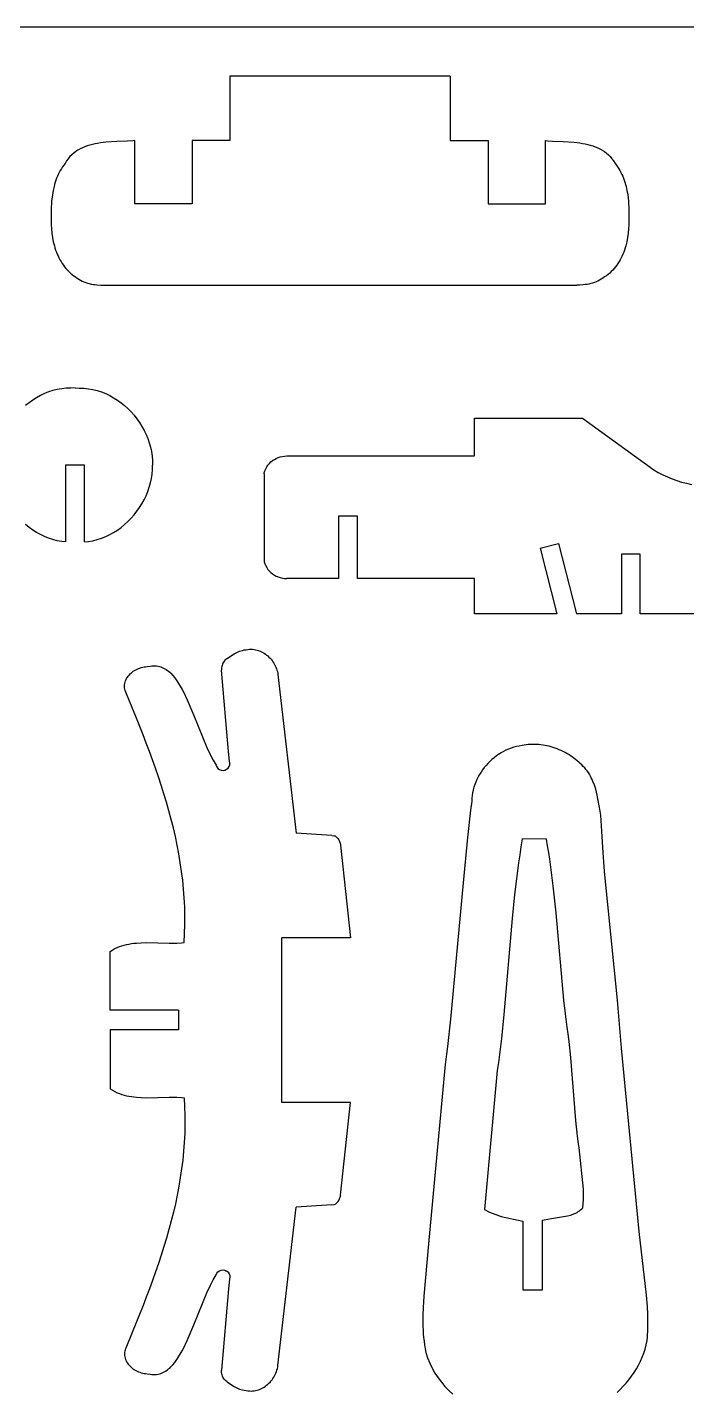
# Model space of a CAD drawing. Extents: x -103 to 103, y -133 to 133.
# Drawn here: x -0.1 to 40.3, y -90.6 to -6.8 of the extents above; entities that cross this region are included whole.
import ezdxf

# ---------------------------------------------------------------- set-up
doc = ezdxf.new("R2010")
doc.units = 0
doc.header["$MEASUREMENT"] = 0
doc.layers.get('0').update_dxf_attribs({"linetype": 'CONTINUOUS'})

msp = doc.modelspace()

# ---------------------------------------------------------------- linework, layer by layer
for p, q in [((103.499, -6.834), (-103.499, -6.834)), ((12.329, -9.834), (12.329, -13.781)), ((25.834, -9.834), (12.329, -9.834)), ((25.834, -9.834), (25.834, -13.781)), ((3.282, -14.225), (3.139, -14.294)), ((3.428, -14.165), (3.282, -14.225)), ((3.579, -14.111), (3.428, -14.165)), ((3.734, -14.064), (3.579, -14.111)), ((3.892, -14.023), (3.734, -14.064)), ((4.052, -13.988), (3.892, -14.023)), ((4.215, -13.958), (4.052, -13.988)), ((4.38, -13.933), (4.215, -13.958)), ((4.715, -13.894), (4.38, -13.933)), ((5.389, -13.847), (4.715, -13.894)), ((6.048, -13.816), (5.389, -13.847)), ((6.363, -13.795), (6.048, -13.816)), ((6.502, -13.782), (6.363, -13.795)), ((6.502, -17.666), (6.502, -13.782)), ((12.329, -13.781), (10.007, -13.782)), ((10.007, -13.782), (10.007, -17.665)), ((25.834, -13.781), (28.156, -13.782)), ((28.156, -13.782), (28.156, -17.665)), ((31.68, -13.782), (31.8, -13.795)), ((31.68, -17.666), (31.68, -13.782)), ((31.8, -13.795), (32.115, -13.816)), ((32.115, -13.816), (32.774, -13.847)), ((32.774, -13.847), (33.448, -13.894)), ((33.448, -13.894), (33.782, -13.933)), ((33.782, -13.933), (33.947, -13.958)), ((33.947, -13.958), (34.11, -13.988)), ((34.11, -13.988), (34.271, -14.023)), ((34.271, -14.023), (34.429, -14.064)), ((34.429, -14.064), (34.583, -14.111)), ((34.583, -14.111), (34.734, -14.165)), ((34.734, -14.165), (34.881, -14.225)), ((34.881, -14.225), (35.023, -14.294)), ((2.305, -15.035), (2.214, -15.184)), ((2.404, -14.898), (2.305, -15.035)), ((2.51, -14.772), (2.404, -14.898)), ((2.624, -14.656), (2.51, -14.772)), ((2.744, -14.552), (2.624, -14.656)), ((2.87, -14.457), (2.744, -14.552)), ((3.002, -14.371), (2.87, -14.457)), ((3.139, -14.294), (3.002, -14.371)), ((35.023, -14.294), (35.16, -14.371)), ((35.16, -14.371), (35.292, -14.457)), ((35.292, -14.457), (35.419, -14.552)), ((35.419, -14.552), (35.539, -14.656)), ((35.539, -14.656), (35.652, -14.772)), ((35.652, -14.772), (35.759, -14.898)), ((35.759, -14.898), (35.858, -15.035)), ((35.858, -15.035), (35.949, -15.184)), ((1.802, -15.86), (1.749, -15.979)), ((1.859, -15.742), (1.802, -15.86)), ((1.92, -15.626), (1.859, -15.742)), ((1.987, -15.512), (1.92, -15.626)), ((2.057, -15.401), (1.987, -15.512)), ((2.133, -15.291), (2.057, -15.401)), ((2.214, -15.184), (2.133, -15.291)), ((35.949, -15.184), (36.029, -15.291)), ((36.029, -15.291), (36.105, -15.401)), ((36.105, -15.401), (36.176, -15.512)), ((36.176, -15.512), (36.242, -15.626)), ((36.242, -15.626), (36.304, -15.742)), ((36.304, -15.742), (36.361, -15.86)), ((36.361, -15.86), (36.414, -15.979)), ((1.543, -16.6), (1.485, -16.856)), ((1.577, -16.473), (1.543, -16.6)), ((1.614, -16.347), (1.577, -16.473)), ((1.655, -16.223), (1.614, -16.347)), ((1.7, -16.1), (1.655, -16.223)), ((1.749, -15.979), (1.7, -16.1)), ((36.414, -15.979), (36.463, -16.1)), ((36.463, -16.1), (36.508, -16.223)), ((36.508, -16.223), (36.549, -16.347)), ((36.549, -16.347), (36.586, -16.473)), ((36.586, -16.473), (36.62, -16.6)), ((36.62, -16.6), (36.677, -16.856)), ((1.393, -17.511), (1.363, -18.041)), ((1.44, -17.116), (1.393, -17.511)), ((1.485, -16.856), (1.44, -17.116)), ((36.677, -16.856), (36.723, -17.116)), ((36.723, -17.116), (36.77, -17.511)), ((36.77, -17.511), (36.8, -18.041)), ((1.363, -18.041), (1.368, -18.828)), ((10.007, -17.665), (6.502, -17.666)), ((28.156, -17.665), (31.68, -17.666)), ((36.8, -18.041), (36.794, -18.828)), ((1.368, -18.828), (1.37, -18.956)), ((1.37, -18.956), (1.382, -19.214)), ((1.382, -19.214), (1.406, -19.475)), ((36.781, -19.214), (36.757, -19.475)), ((36.793, -18.956), (36.781, -19.214)), ((36.794, -18.828), (36.793, -18.956)), ((1.406, -19.475), (1.443, -19.736)), ((1.443, -19.736), (1.494, -19.996)), ((1.494, -19.996), (1.559, -20.253)), ((36.668, -19.996), (36.603, -20.253)), ((36.719, -19.736), (36.668, -19.996)), ((36.757, -19.475), (36.719, -19.736)), ((1.559, -20.253), (1.597, -20.379)), ((1.597, -20.379), (1.638, -20.505)), ((1.638, -20.505), (1.684, -20.629)), ((1.684, -20.629), (1.733, -20.751)), ((1.733, -20.751), (1.786, -20.871)), ((1.786, -20.871), (1.843, -20.989)), ((36.377, -20.871), (36.32, -20.989)), ((36.43, -20.751), (36.377, -20.871)), ((36.479, -20.629), (36.43, -20.751)), ((36.524, -20.505), (36.479, -20.629)), ((36.566, -20.379), (36.524, -20.505)), ((36.603, -20.253), (36.566, -20.379)), ((1.843, -20.989), (1.904, -21.104)), ((1.904, -21.104), (1.969, -21.217)), ((1.969, -21.217), (2.038, -21.327)), ((2.038, -21.327), (2.112, -21.434)), ((2.112, -21.434), (2.19, -21.538)), ((2.19, -21.538), (2.272, -21.639)), ((2.272, -21.639), (2.358, -21.736)), ((2.358, -21.736), (2.449, -21.829)), ((35.804, -21.736), (35.713, -21.829)), ((35.891, -21.639), (35.804, -21.736)), ((35.973, -21.538), (35.891, -21.639)), ((36.051, -21.434), (35.973, -21.538)), ((36.124, -21.327), (36.051, -21.434)), ((36.194, -21.217), (36.124, -21.327)), ((36.259, -21.104), (36.194, -21.217)), ((36.32, -20.989), (36.259, -21.104)), ((2.449, -21.829), (2.545, -21.918)), ((2.545, -21.918), (2.645, -22.003)), ((2.645, -22.003), (2.75, -22.083)), ((2.75, -22.083), (2.86, -22.159)), ((2.86, -22.159), (2.957, -22.234)), ((2.957, -22.234), (3.058, -22.301)), ((3.058, -22.301), (3.16, -22.362)), ((3.16, -22.362), (3.265, -22.415)), ((3.265, -22.415), (3.372, -22.462)), ((3.372, -22.462), (3.48, -22.503)), ((3.48, -22.503), (3.591, -22.538)), ((3.591, -22.538), (3.703, -22.567)), ((3.703, -22.567), (3.816, -22.592)), ((3.816, -22.592), (3.931, -22.613)), ((34.346, -22.592), (34.232, -22.613)), ((34.46, -22.567), (34.346, -22.592)), ((34.572, -22.538), (34.46, -22.567)), ((34.682, -22.503), (34.572, -22.538)), ((34.791, -22.462), (34.682, -22.503)), ((34.898, -22.415), (34.791, -22.462)), ((35.002, -22.362), (34.898, -22.415)), ((35.105, -22.301), (35.002, -22.362)), ((35.205, -22.234), (35.105, -22.301)), ((35.303, -22.159), (35.205, -22.234)), ((35.413, -22.083), (35.303, -22.159)), ((35.518, -22.003), (35.413, -22.083)), ((35.618, -21.918), (35.518, -22.003)), ((35.713, -21.829), (35.618, -21.918)), ((3.931, -22.613), (4.047, -22.629)), ((4.047, -22.629), (4.164, -22.642)), ((4.164, -22.642), (4.4, -22.658)), ((4.4, -22.658), (4.562, -22.664)), ((4.562, -22.664), (33.6, -22.664)), ((33.762, -22.658), (33.6, -22.664)), ((33.999, -22.642), (33.762, -22.658)), ((34.116, -22.629), (33.999, -22.642)), ((34.232, -22.613), (34.116, -22.629)), ((1.208, -29.215), (0.953, -29.317)), ((1.47, -29.13), (1.208, -29.215)), ((1.738, -29.063), (1.47, -29.13)), ((2.012, -29.015), (1.738, -29.063)), ((2.29, -28.986), (2.012, -29.015)), ((2.572, -28.978), (2.29, -28.986)), ((2.83, -28.965), (2.572, -28.978)), ((2.83, -28.965), (3.088, -28.978)), ((3.088, -28.978), (3.37, -28.986)), ((3.37, -28.986), (3.648, -29.015)), ((3.648, -29.015), (3.922, -29.063)), ((3.922, -29.063), (4.189, -29.13)), ((4.189, -29.13), (4.451, -29.215)), ((4.451, -29.215), (4.707, -29.317)), ((0.007, -29.877), (-0.207, -30.052)), ((0.231, -29.716), (0.007, -29.877)), ((0.464, -29.568), (0.231, -29.716)), ((0.705, -29.434), (0.464, -29.568)), ((0.953, -29.317), (0.705, -29.434)), ((4.707, -29.317), (4.955, -29.434)), ((4.955, -29.434), (5.196, -29.568)), ((5.196, -29.568), (5.429, -29.716)), ((5.429, -29.716), (5.652, -29.877)), ((5.652, -29.877), (5.867, -30.052)), ((5.867, -30.052), (6.072, -30.239)), ((6.072, -30.239), (6.266, -30.438)), ((6.266, -30.438), (6.449, -30.647)), ((6.449, -30.647), (6.621, -30.866)), ((6.621, -30.866), (6.781, -31.095)), ((27.336, -33.14), (27.336, -30.835)), ((27.336, -30.835), (33.954, -30.835)), ((33.954, -30.835), (38.331, -33.996)), ((6.781, -31.095), (6.928, -31.331)), ((6.928, -31.331), (7.061, -31.575)), ((7.061, -31.575), (7.181, -31.826)), ((7.181, -31.826), (7.287, -32.083)), ((7.287, -32.083), (7.378, -32.345)), ((7.378, -32.345), (7.453, -32.611)), ((7.453, -32.611), (7.512, -32.881)), ((7.512, -32.881), (7.554, -33.154)), ((7.554, -33.154), (7.58, -33.429)), ((7.58, -33.429), (7.588, -33.705)), ((14.839, -33.514), (14.942, -33.432)), ((14.942, -33.432), (15.052, -33.359)), ((15.052, -33.359), (15.169, -33.296)), ((15.169, -33.296), (15.29, -33.243)), ((15.29, -33.243), (15.416, -33.201)), ((15.416, -33.201), (15.545, -33.17)), ((15.545, -33.17), (15.676, -33.151)), ((15.676, -33.151), (15.808, -33.144)), ((15.808, -33.144), (27.336, -33.14)), ((2.252, -33.705), (2.252, -38.419)), ((3.408, -33.705), (2.252, -33.705)), ((3.408, -38.419), (3.408, -33.705)), ((7.512, -34.528), (7.554, -34.256)), ((7.554, -34.256), (7.58, -33.981)), ((7.58, -33.981), (7.588, -33.705)), ((14.424, -34.245), (14.436, -34.178)), ((14.424, -34.245), (14.424, -39.567)), ((14.436, -34.178), (14.453, -34.113)), ((14.453, -34.113), (14.472, -34.05)), ((14.472, -34.05), (14.523, -33.928)), ((14.523, -33.928), (14.585, -33.813)), ((14.585, -33.813), (14.66, -33.705)), ((14.66, -33.705), (14.745, -33.606)), ((14.745, -33.606), (14.839, -33.514)), ((38.331, -33.996), (38.599, -34.153)), ((38.599, -34.153), (38.874, -34.297)), ((38.874, -34.297), (39.155, -34.429)), ((7.287, -35.327), (7.378, -35.065)), ((7.378, -35.065), (7.453, -34.798)), ((7.453, -34.798), (7.512, -34.528)), ((39.155, -34.429), (39.442, -34.547)), ((39.442, -34.547), (39.734, -34.652)), ((39.734, -34.652), (40.031, -34.744)), ((40.031, -34.744), (40.331, -34.822)), ((40.331, -34.822), (40.635, -34.886)), ((6.928, -36.078), (7.061, -35.834)), ((7.061, -35.834), (7.181, -35.583)), ((7.181, -35.583), (7.287, -35.327)), ((6.266, -36.972), (6.449, -36.762)), ((6.449, -36.762), (6.621, -36.543)), ((6.621, -36.543), (6.781, -36.315)), ((6.781, -36.315), (6.928, -36.078)), ((0.007, -37.532), (-0.207, -37.357)), ((0.231, -37.694), (0.007, -37.532)), ((5.429, -37.694), (5.652, -37.532)), ((5.652, -37.532), (5.867, -37.357)), ((5.867, -37.357), (6.072, -37.17)), ((6.072, -37.17), (6.266, -36.972)), ((18.989, -36.848), (18.988, -40.668)), ((20.15, -36.848), (18.989, -36.848)), ((20.149, -40.668), (20.15, -36.848)), ((0.464, -37.842), (0.231, -37.694)), ((0.705, -37.975), (0.464, -37.842)), ((0.953, -38.093), (0.705, -37.975)), ((1.208, -38.195), (0.953, -38.093)), ((1.47, -38.279), (1.208, -38.195)), ((1.738, -38.346), (1.47, -38.279)), ((2.012, -38.394), (1.738, -38.346)), ((2.252, -38.419), (2.012, -38.394)), ((3.408, -38.419), (3.648, -38.394)), ((3.648, -38.394), (3.922, -38.346)), ((3.922, -38.346), (4.189, -38.279)), ((4.189, -38.279), (4.451, -38.195)), ((4.451, -38.195), (4.707, -38.093)), ((4.707, -38.093), (4.955, -37.975)), ((4.955, -37.975), (5.196, -37.842)), ((5.196, -37.842), (5.429, -37.694)), ((31.354, -38.797), (32.48, -38.513)), ((32.48, -38.513), (33.573, -42.83)), ((31.354, -38.797), (32.37, -42.83)), ((36.332, -39.169), (36.332, -42.83)), ((37.493, -39.169), (36.332, -39.169)), ((37.497, -42.83), (37.493, -39.169)), ((14.424, -39.567), (14.436, -39.634)), ((14.436, -39.634), (14.453, -39.699)), ((14.453, -39.699), (14.472, -39.762)), ((14.472, -39.762), (14.522, -39.884)), ((14.522, -39.884), (14.585, -39.999)), ((14.585, -39.999), (14.66, -40.107)), ((14.66, -40.107), (14.745, -40.207)), ((14.745, -40.207), (14.839, -40.298)), ((14.839, -40.298), (14.942, -40.38)), ((14.942, -40.38), (15.052, -40.453)), ((15.052, -40.453), (15.169, -40.516)), ((15.169, -40.516), (15.29, -40.569)), ((15.29, -40.569), (15.416, -40.611)), ((15.416, -40.611), (15.545, -40.642)), ((15.545, -40.642), (15.676, -40.661)), ((15.676, -40.661), (15.808, -40.668)), ((18.988, -40.668), (15.808, -40.668)), ((27.336, -40.669), (20.149, -40.668)), ((27.336, -42.83), (27.336, -40.669)), ((32.37, -42.83), (27.336, -42.83)), ((36.332, -42.83), (33.573, -42.83)), ((50.994, -42.831), (37.497, -42.83)), ((12.595, -45.292), (12.918, -45.133)), ((12.918, -45.133), (13.088, -45.077)), ((13.088, -45.077), (13.205, -45.052)), ((13.205, -45.052), (13.326, -45.038)), ((13.326, -45.038), (13.425, -45.022)), ((13.425, -45.022), (13.524, -45.012)), ((13.524, -45.012), (13.621, -45.01)), ((13.621, -45.01), (13.717, -45.013)), ((13.717, -45.013), (13.812, -45.024)), ((13.812, -45.024), (13.905, -45.04)), ((13.905, -45.04), (13.997, -45.062)), ((13.997, -45.062), (14.087, -45.09)), ((14.087, -45.09), (14.175, -45.123)), ((14.175, -45.123), (14.261, -45.161)), ((14.261, -45.161), (14.344, -45.204)), ((14.344, -45.204), (14.425, -45.252)), ((7.246, -46.074), (7.44, -46.047)), ((7.44, -46.047), (7.542, -46.031)), ((7.542, -46.031), (7.641, -46.023)), ((7.641, -46.023), (7.738, -46.023)), ((7.738, -46.023), (7.831, -46.03)), ((7.831, -46.03), (7.922, -46.044)), ((7.922, -46.044), (8.011, -46.064)), ((11.847, -45.998), (11.83, -46.069)), ((11.87, -45.93), (11.847, -45.998)), ((11.899, -45.864), (11.87, -45.93)), ((11.934, -45.801), (11.899, -45.864)), ((11.975, -45.742), (11.934, -45.801)), ((12.021, -45.686), (11.975, -45.742)), ((12.072, -45.635), (12.021, -45.686)), ((12.127, -45.589), (12.072, -45.635)), ((12.187, -45.548), (12.127, -45.589)), ((12.187, -45.548), (12.595, -45.292)), ((14.425, -45.252), (14.504, -45.305)), ((14.504, -45.305), (14.579, -45.361)), ((14.579, -45.361), (14.652, -45.422)), ((14.652, -45.422), (14.722, -45.487)), ((14.722, -45.487), (14.788, -45.555)), ((14.788, -45.555), (14.851, -45.626)), ((14.851, -45.626), (14.91, -45.701)), ((14.91, -45.701), (14.966, -45.778)), ((14.966, -45.778), (15.017, -45.858)), ((15.017, -45.858), (15.065, -45.941)), ((15.065, -45.941), (15.108, -46.026)), ((15.108, -46.026), (15.147, -46.113)), ((5.922, -46.947), (5.953, -46.869)), ((5.953, -46.869), (5.991, -46.795)), ((5.991, -46.795), (6.035, -46.723)), ((6.035, -46.723), (6.085, -46.654)), ((6.085, -46.654), (6.139, -46.589)), ((6.139, -46.589), (6.199, -46.526)), ((6.199, -46.526), (6.262, -46.467)), ((6.262, -46.467), (6.33, -46.412)), ((6.33, -46.412), (6.402, -46.36)), ((6.402, -46.36), (6.477, -46.312)), ((6.477, -46.312), (6.555, -46.268)), ((6.555, -46.268), (6.636, -46.228)), ((6.636, -46.228), (6.719, -46.192)), ((6.719, -46.192), (6.804, -46.16)), ((6.804, -46.16), (6.891, -46.133)), ((6.891, -46.133), (6.979, -46.111)), ((6.979, -46.111), (7.068, -46.094)), ((7.068, -46.094), (7.157, -46.081)), ((7.157, -46.081), (7.246, -46.074)), ((8.011, -46.064), (8.096, -46.091)), ((8.096, -46.091), (8.18, -46.123)), ((8.18, -46.123), (8.261, -46.161)), ((8.261, -46.161), (8.339, -46.204)), ((8.339, -46.204), (8.416, -46.252)), ((8.416, -46.252), (8.49, -46.304)), ((8.49, -46.304), (8.561, -46.361)), ((8.561, -46.361), (8.631, -46.421)), ((8.631, -46.421), (8.698, -46.485)), ((8.698, -46.485), (8.827, -46.622)), ((8.827, -46.622), (8.948, -46.768)), ((8.948, -46.768), (9.116, -46.999)), ((11.82, -46.14), (11.816, -46.212)), ((11.816, -46.212), (11.819, -46.284)), ((12.246, -51.281), (11.819, -46.284)), ((11.83, -46.069), (11.82, -46.14)), ((15.147, -46.113), (15.181, -46.201)), ((15.181, -46.201), (15.211, -46.291)), ((15.211, -46.291), (15.235, -46.383)), ((15.235, -46.383), (15.255, -46.475)), ((15.255, -46.475), (15.269, -46.568)), ((15.269, -46.568), (16.39, -56.288)), ((5.864, -47.279), (5.867, -47.193)), ((5.869, -47.368), (5.864, -47.279)), ((5.867, -47.193), (5.878, -47.108)), ((5.882, -47.458), (5.869, -47.368)), ((5.878, -47.108), (5.896, -47.026)), ((5.904, -47.55), (5.882, -47.458)), ((5.896, -47.026), (5.922, -46.947)), ((5.935, -47.643), (5.904, -47.55)), ((5.975, -47.738), (5.935, -47.643)), ((9.116, -46.999), (9.407, -47.471)), ((9.407, -47.471), (9.487, -47.628)), ((9.487, -47.628), (9.712, -48.105)), ((6.598, -49.247), (5.975, -47.738)), ((9.712, -48.105), (10.115, -49.081)), ((7.001, -50.263), (6.598, -49.247)), ((10.115, -49.081), (10.902, -51.039)), ((7.198, -50.773), (7.001, -50.263)), ((7.391, -51.285), (7.198, -50.773)), ((10.902, -51.039), (11.13, -51.514)), ((29.573, -51.081), (29.413, -51.142)), ((29.737, -51.028), (29.573, -51.081)), ((29.902, -50.984), (29.737, -51.028)), ((30.071, -50.949), (29.902, -50.984)), ((30.242, -50.923), (30.071, -50.949)), ((30.369, -50.897), (30.242, -50.923)), ((30.497, -50.877), (30.369, -50.897)), ((30.626, -50.861), (30.497, -50.877)), ((30.755, -50.85), (30.626, -50.861)), ((30.884, -50.845), (30.755, -50.85)), ((31.013, -50.844), (30.884, -50.845)), ((31.142, -50.847), (31.013, -50.844)), ((31.272, -50.856), (31.142, -50.847)), ((31.4, -50.868), (31.272, -50.856)), ((31.529, -50.886), (31.4, -50.868)), ((31.657, -50.907), (31.529, -50.886)), ((31.784, -50.933), (31.657, -50.907)), ((31.911, -50.963), (31.784, -50.933)), ((32.036, -50.997), (31.911, -50.963)), ((32.161, -51.035), (32.036, -50.997)), ((32.284, -51.077), (32.161, -51.035)), ((32.406, -51.123), (32.284, -51.077)), ((7.58, -51.799), (7.391, -51.285)), ((7.763, -52.315), (7.58, -51.799)), ((11.13, -51.514), (11.295, -51.825)), ((11.295, -51.825), (11.473, -52.13)), ((12.31, -51.876), (12.246, -51.281)), ((12.329, -51.989), (12.31, -51.876)), ((28.273, -51.889), (28.152, -52.011)), ((28.399, -51.773), (28.273, -51.889)), ((28.531, -51.663), (28.399, -51.773)), ((28.667, -51.559), (28.531, -51.663)), ((28.808, -51.461), (28.667, -51.559)), ((28.954, -51.371), (28.808, -51.461)), ((29.103, -51.287), (28.954, -51.371)), ((29.256, -51.211), (29.103, -51.287)), ((29.413, -51.142), (29.256, -51.211)), ((32.526, -51.173), (32.406, -51.123)), ((32.645, -51.226), (32.526, -51.173)), ((32.762, -51.284), (32.645, -51.226)), ((32.877, -51.344), (32.762, -51.284)), ((32.991, -51.408), (32.877, -51.344)), ((33.102, -51.476), (32.991, -51.408)), ((33.211, -51.547), (33.102, -51.476)), ((33.317, -51.621), (33.211, -51.547)), ((33.421, -51.698), (33.317, -51.621)), ((33.522, -51.778), (33.421, -51.698)), ((33.621, -51.862), (33.522, -51.778)), ((33.716, -51.948), (33.621, -51.862)), ((7.941, -52.833), (7.763, -52.315)), ((11.473, -52.13), (11.52, -52.234)), ((11.52, -52.234), (11.592, -52.323)), ((11.592, -52.323), (11.685, -52.389)), ((11.685, -52.389), (11.792, -52.429)), ((11.792, -52.429), (11.906, -52.441)), ((11.906, -52.441), (12.018, -52.422)), ((12.018, -52.422), (12.122, -52.375)), ((12.122, -52.375), (12.211, -52.303)), ((12.211, -52.303), (12.277, -52.21)), ((12.277, -52.21), (12.317, -52.103)), ((12.317, -52.103), (12.329, -51.989)), ((27.636, -52.696), (27.553, -52.846)), ((27.726, -52.55), (27.636, -52.696)), ((27.823, -52.408), (27.726, -52.55)), ((27.927, -52.271), (27.823, -52.408)), ((28.036, -52.139), (27.927, -52.271)), ((28.152, -52.011), (28.036, -52.139)), ((33.817, -52.027), (33.716, -51.948)), ((33.912, -52.11), (33.817, -52.027)), ((34.001, -52.197), (33.912, -52.11)), ((34.085, -52.288), (34.001, -52.197)), ((34.164, -52.382), (34.085, -52.288)), ((34.238, -52.48), (34.164, -52.382)), ((34.308, -52.581), (34.238, -52.48)), ((34.373, -52.685), (34.308, -52.581)), ((34.434, -52.791), (34.373, -52.685)), ((8.112, -53.352), (7.941, -52.833)), ((8.277, -53.873), (8.112, -53.352)), ((27.294, -53.48), (27.249, -53.646)), ((27.347, -53.317), (27.294, -53.48)), ((27.408, -53.157), (27.347, -53.317)), ((27.477, -53), (27.408, -53.157)), ((27.553, -52.846), (27.477, -53)), ((34.491, -52.9), (34.434, -52.791)), ((34.544, -53.012), (34.491, -52.9)), ((34.593, -53.126), (34.544, -53.012)), ((34.682, -53.359), (34.593, -53.126)), ((34.759, -53.598), (34.682, -53.359)), ((8.434, -54.397), (8.277, -53.873)), ((8.583, -54.921), (8.434, -54.397)), ((27.158, -54.328), (27.09, -54.885)), ((27.167, -54.155), (27.158, -54.328)), ((27.186, -53.984), (27.167, -54.155)), ((27.213, -53.814), (27.186, -53.984)), ((27.249, -53.646), (27.213, -53.814)), ((34.855, -53.965), (34.759, -53.598)), ((35.037, -54.952), (34.855, -53.965)), ((8.724, -55.448), (8.583, -54.921)), ((27.09, -54.885), (26.9, -56.555)), ((35.075, -55.193), (35.037, -54.952)), ((35.127, -56.182), (35.075, -55.193)), ((8.857, -55.977), (8.724, -55.448)), ((8.979, -56.507), (8.857, -55.977)), ((9.092, -57.039), (8.979, -56.507)), ((18.576, -56.444), (16.39, -56.288)), ((18.576, -56.444), (18.715, -56.457)), ((18.715, -56.457), (18.778, -56.468)), ((18.778, -56.468), (18.825, -56.495)), ((18.825, -56.495), (18.866, -56.533)), ((18.866, -56.533), (18.905, -56.574)), ((18.905, -56.574), (18.939, -56.617)), ((18.939, -56.617), (18.999, -56.709)), ((18.999, -56.709), (19.048, -56.808)), ((19.048, -56.808), (19.103, -56.967)), ((26.9, -56.555), (26.623, -59.344)), ((30.255, -56.653), (30.176, -57.139)), ((31.742, -56.659), (30.255, -56.653)), ((31.813, -57.068), (31.742, -56.659)), ((35.192, -57.171), (35.127, -56.182)), ((9.194, -57.573), (9.092, -57.039)), ((9.285, -58.109), (9.194, -57.573)), ((19.103, -56.967), (19.114, -57.026)), ((19.114, -57.026), (19.714, -62.715)), ((30.101, -57.626), (30.031, -58.114)), ((30.176, -57.139), (30.101, -57.626)), ((31.88, -57.477), (31.813, -57.068)), ((31.943, -57.887), (31.88, -57.477)), ((35.308, -58.652), (35.192, -57.171)), ((9.364, -58.646), (9.285, -58.109)), ((29.965, -58.602), (29.903, -59.091)), ((30.031, -58.114), (29.965, -58.602)), ((32.056, -58.708), (31.943, -57.887)), ((9.431, -59.186), (9.364, -58.646)), ((9.486, -59.727), (9.431, -59.186)), ((26.623, -59.344), (25.851, -67.717)), ((29.903, -59.091), (29.789, -60.069)), ((32.157, -59.531), (32.056, -58.708)), ((36.092, -66.54), (35.308, -58.652)), ((9.527, -60.27), (9.486, -59.727)), ((9.554, -60.815), (9.527, -60.27)), ((29.789, -60.069), (29.64, -61.54)), ((32.328, -61.181), (32.157, -59.531)), ((9.567, -61.361), (9.554, -60.815)), ((9.547, -62.46), (9.565, -61.91)), ((9.565, -61.91), (9.567, -61.361)), ((29.64, -61.54), (29.126, -67.432)), ((32.81, -66.554), (32.328, -61.181)), ((9.514, -63.012), (9.547, -62.46)), ((15.502, -72.829), (15.502, -62.715)), ((19.714, -62.715), (15.502, -62.715)), ((4.973, -63.557), (5.27, -63.383)), ((4.973, -67.169), (4.973, -63.557)), ((5.27, -63.383), (5.41, -63.319)), ((5.41, -63.319), (5.552, -63.262)), ((5.552, -63.262), (5.696, -63.212)), ((5.696, -63.212), (5.842, -63.169)), ((5.842, -63.169), (5.988, -63.133)), ((5.988, -63.133), (6.136, -63.102)), ((6.136, -63.102), (6.286, -63.076)), ((6.286, -63.076), (6.436, -63.056)), ((6.436, -63.056), (6.588, -63.04)), ((6.588, -63.04), (6.893, -63.02)), ((6.893, -63.02), (7.202, -63.012)), ((7.202, -63.012), (8.6, -63.044)), ((8.6, -63.044), (9.061, -63.041)), ((9.061, -63.041), (9.364, -63.025)), ((9.364, -63.025), (9.514, -63.012)), ((32.902, -67.379), (32.81, -66.554)), ((36.309, -69.007), (36.092, -66.54)), ((9.167, -67.169), (4.973, -67.169)), ((9.167, -67.169), (9.167, -68.376)), ((25.851, -67.717), (25.664, -69.387)), ((29.126, -67.432), (28.974, -68.903)), ((33.005, -68.202), (32.902, -67.379)), ((9.167, -68.376), (4.973, -68.376)), ((4.973, -68.376), (4.973, -71.987)), ((33.062, -68.613), (33.005, -68.202)), ((33.131, -69.093), (33.062, -68.613)), ((25.664, -69.387), (25.525, -70.5)), ((28.974, -68.903), (28.857, -69.881)), ((33.242, -70.056), (33.131, -69.093)), ((36.347, -69.501), (36.309, -69.007)), ((37.416, -80.743), (36.347, -69.501)), ((28.857, -69.881), (28.793, -70.37)), ((33.54, -73.924), (33.242, -70.056)), ((25.525, -70.5), (24.514, -81.498)), ((28.725, -70.858), (27.942, -79.395)), ((28.793, -70.37), (28.725, -70.858)), ((4.973, -71.987), (5.27, -72.162)), ((5.27, -72.162), (5.41, -72.226)), ((5.41, -72.226), (5.552, -72.283)), ((5.552, -72.283), (5.696, -72.332)), ((5.696, -72.332), (5.842, -72.375)), ((5.842, -72.375), (5.988, -72.412)), ((5.988, -72.412), (6.136, -72.443)), ((6.136, -72.443), (6.286, -72.468)), ((6.286, -72.468), (6.436, -72.489)), ((6.436, -72.489), (6.588, -72.505)), ((6.588, -72.505), (6.893, -72.525)), ((6.893, -72.525), (7.202, -72.533)), ((7.202, -72.533), (8.6, -72.501)), ((8.6, -72.501), (9.061, -72.504)), ((9.061, -72.504), (9.364, -72.519)), ((9.364, -72.519), (9.514, -72.533)), ((9.514, -72.533), (9.547, -73.085)), ((19.714, -72.829), (15.502, -72.829)), ((19.114, -78.519), (19.714, -72.829)), ((9.547, -73.085), (9.565, -73.635)), ((9.565, -73.635), (9.567, -74.183)), ((9.567, -74.183), (9.554, -74.73)), ((33.643, -74.888), (33.54, -73.924)), ((9.527, -75.275), (9.486, -75.818)), ((9.554, -74.73), (9.527, -75.275)), ((33.709, -75.369), (33.643, -74.888)), ((33.745, -75.609), (33.709, -75.369)), ((9.486, -75.818), (9.431, -76.359)), ((34.006, -78.147), (33.745, -75.609)), ((9.364, -76.898), (9.285, -77.436)), ((9.431, -76.359), (9.364, -76.898)), ((9.285, -77.436), (9.194, -77.972)), ((9.092, -78.506), (8.979, -79.038)), ((9.194, -77.972), (9.092, -78.506)), ((19.048, -78.737), (19.103, -78.577)), ((19.103, -78.577), (19.114, -78.519)), ((34.003, -78.785), (34.006, -78.147)), ((8.979, -79.038), (8.857, -79.568)), ((15.269, -88.976), (16.39, -79.256)), ((18.576, -79.101), (16.39, -79.256)), ((18.576, -79.101), (18.715, -79.088)), ((18.715, -79.088), (18.778, -79.077)), ((18.778, -79.077), (18.825, -79.05)), ((18.825, -79.05), (18.866, -79.012)), ((18.866, -79.012), (18.905, -78.971)), ((18.905, -78.971), (18.939, -78.928)), ((18.939, -78.928), (18.999, -78.836)), ((18.999, -78.836), (19.048, -78.737)), ((27.942, -79.395), (28.249, -79.552)), ((28.249, -79.552), (28.969, -79.83)), ((33.615, -79.571), (33.69, -79.525)), ((33.69, -79.525), (33.763, -79.475)), ((33.763, -79.475), (33.833, -79.42)), ((33.833, -79.42), (33.901, -79.36)), ((33.901, -79.36), (33.967, -79.295)), ((33.967, -79.295), (34.003, -78.785)), ((8.724, -80.097), (8.583, -80.623)), ((8.857, -79.568), (8.724, -80.097)), ((28.969, -79.83), (30.288, -80.119)), ((30.288, -80.119), (30.288, -84.333)), ((31.494, -80.055), (31.6, -80.033)), ((31.494, -84.333), (31.494, -80.055)), ((31.6, -80.033), (32.042, -79.95)), ((32.042, -79.95), (33.037, -79.79)), ((33.037, -79.79), (33.21, -79.743)), ((33.21, -79.743), (33.377, -79.684)), ((33.377, -79.684), (33.458, -79.65)), ((33.458, -79.65), (33.537, -79.613)), ((33.537, -79.613), (33.615, -79.571)), ((8.434, -81.148), (8.277, -81.671)), ((8.583, -80.623), (8.434, -81.148)), ((37.88, -84.661), (37.416, -80.743)), ((8.277, -81.671), (8.112, -82.192)), ((24.514, -81.498), (24.21, -84.718)), ((7.941, -82.712), (7.763, -83.23)), ((8.112, -82.192), (7.941, -82.712)), ((7.763, -83.23), (7.58, -83.745)), ((11.13, -84.03), (11.295, -83.719)), ((11.295, -83.719), (11.473, -83.414)), ((11.473, -83.414), (11.52, -83.31)), ((11.52, -83.31), (11.592, -83.222)), ((11.592, -83.222), (11.685, -83.156)), ((11.685, -83.156), (11.792, -83.115)), ((11.792, -83.115), (11.906, -83.104)), ((11.906, -83.104), (12.018, -83.123)), ((12.018, -83.123), (12.122, -83.17)), ((12.211, -83.242), (12.122, -83.17)), ((12.211, -83.242), (12.277, -83.335)), ((12.31, -83.668), (12.246, -84.263)), ((12.277, -83.335), (12.317, -83.442)), ((12.329, -83.555), (12.31, -83.668)), ((12.317, -83.442), (12.329, -83.555)), ((7.391, -84.259), (7.198, -84.772)), ((7.58, -83.745), (7.391, -84.259)), ((10.115, -86.464), (10.902, -84.505)), ((10.902, -84.505), (11.13, -84.03)), ((12.246, -84.263), (11.819, -89.261)), ((30.288, -84.333), (31.494, -84.333)), ((7.001, -85.282), (6.598, -86.297)), ((7.198, -84.772), (7.001, -85.282)), ((24.171, -85.409), (24.158, -85.87)), ((24.21, -84.718), (24.171, -85.409)), ((37.928, -85.355), (37.88, -84.661)), ((37.948, -85.818), (37.928, -85.355)), ((24.158, -85.87), (24.158, -86.331)), ((37.957, -86.282), (37.948, -85.818)), ((6.598, -86.297), (5.975, -87.807)), ((9.712, -87.439), (10.115, -86.464)), ((24.158, -86.331), (24.164, -86.561)), ((24.164, -86.561), (24.174, -86.791)), ((24.174, -86.791), (24.188, -87.021)), ((24.188, -87.021), (24.207, -87.251)), ((37.937, -87.21), (37.954, -86.746)), ((37.954, -86.746), (37.957, -86.282)), ((5.935, -87.902), (5.904, -87.995)), ((5.975, -87.807), (5.935, -87.902)), ((9.407, -88.073), (9.487, -87.916)), ((9.487, -87.916), (9.712, -87.439)), ((24.207, -87.251), (24.23, -87.481)), ((24.23, -87.481), (24.259, -87.71)), ((24.259, -87.71), (24.293, -87.94)), ((37.792, -87.964), (37.864, -87.706)), ((37.864, -87.706), (37.923, -87.443)), ((37.923, -87.443), (37.937, -87.21)), ((5.869, -88.177), (5.864, -88.265)), ((5.864, -88.265), (5.867, -88.352)), ((5.867, -88.352), (5.878, -88.436)), ((5.882, -88.087), (5.869, -88.177)), ((5.878, -88.436), (5.896, -88.518)), ((5.904, -87.995), (5.882, -88.087)), ((5.896, -88.518), (5.922, -88.598)), ((5.922, -88.598), (5.953, -88.675)), ((5.953, -88.675), (5.991, -88.75)), ((5.991, -88.75), (6.035, -88.821)), ((8.948, -88.777), (9.116, -88.546)), ((9.116, -88.546), (9.407, -88.073)), ((24.293, -87.94), (24.333, -88.169)), ((24.333, -88.169), (24.444, -88.507)), ((24.444, -88.507), (24.577, -88.832)), ((37.383, -88.948), (37.503, -88.71)), ((37.503, -88.71), (37.611, -88.466)), ((37.611, -88.466), (37.708, -88.218)), ((37.708, -88.218), (37.792, -87.964)), ((6.035, -88.821), (6.085, -88.89)), ((6.085, -88.89), (6.139, -88.956)), ((6.139, -88.956), (6.199, -89.018)), ((6.199, -89.018), (6.262, -89.077)), ((6.262, -89.077), (6.33, -89.133)), ((6.33, -89.133), (6.402, -89.185)), ((6.402, -89.185), (6.477, -89.233)), ((6.477, -89.233), (6.555, -89.277)), ((6.555, -89.277), (6.636, -89.317)), ((6.636, -89.317), (6.719, -89.353)), ((6.719, -89.353), (6.804, -89.384)), ((6.804, -89.384), (6.891, -89.411)), ((6.891, -89.411), (6.979, -89.433)), ((6.979, -89.433), (7.068, -89.451)), ((7.068, -89.451), (7.157, -89.464)), ((7.157, -89.464), (7.246, -89.471)), ((7.246, -89.471), (7.44, -89.498)), ((7.44, -89.498), (7.542, -89.513)), ((7.542, -89.513), (7.641, -89.521)), ((7.641, -89.521), (7.738, -89.522)), ((7.738, -89.522), (7.831, -89.515)), ((7.831, -89.515), (7.922, -89.501)), ((7.922, -89.501), (8.011, -89.481)), ((8.011, -89.481), (8.096, -89.454)), ((8.096, -89.454), (8.18, -89.422)), ((8.18, -89.422), (8.261, -89.384)), ((8.261, -89.384), (8.339, -89.341)), ((8.339, -89.341), (8.416, -89.293)), ((8.416, -89.293), (8.49, -89.24)), ((8.49, -89.24), (8.561, -89.184)), ((8.561, -89.184), (8.631, -89.123)), ((8.631, -89.123), (8.698, -89.06)), ((8.698, -89.06), (8.827, -88.923)), ((8.827, -88.923), (8.948, -88.777)), ((11.816, -89.333), (11.819, -89.261)), ((11.82, -89.405), (11.816, -89.333)), ((11.83, -89.476), (11.82, -89.405)), ((11.847, -89.546), (11.83, -89.476)), ((11.87, -89.615), (11.847, -89.546)), ((15.017, -89.686), (15.065, -89.604)), ((15.065, -89.604), (15.108, -89.519)), ((15.108, -89.519), (15.147, -89.432)), ((15.147, -89.432), (15.181, -89.343)), ((15.181, -89.343), (15.211, -89.253)), ((15.211, -89.253), (15.235, -89.162)), ((15.235, -89.162), (15.255, -89.07)), ((15.255, -89.07), (15.269, -88.976)), ((24.577, -88.832), (24.729, -89.143)), ((24.729, -89.143), (24.899, -89.441)), ((24.899, -89.441), (25.088, -89.726)), ((36.961, -89.626), (37.112, -89.406)), ((37.112, -89.406), (37.253, -89.18)), ((37.253, -89.18), (37.383, -88.948)), ((11.899, -89.68), (11.87, -89.615)), ((11.934, -89.743), (11.899, -89.68)), ((11.975, -89.803), (11.934, -89.743)), ((12.021, -89.859), (11.975, -89.803)), ((12.072, -89.91), (12.021, -89.859)), ((12.127, -89.956), (12.072, -89.91)), ((12.187, -89.997), (12.127, -89.956)), ((12.187, -89.997), (12.595, -90.253)), ((12.595, -90.253), (12.918, -90.412)), ((12.918, -90.412), (13.088, -90.467)), ((14.087, -90.455), (14.175, -90.422)), ((14.175, -90.422), (14.261, -90.384)), ((14.261, -90.384), (14.344, -90.34)), ((14.344, -90.34), (14.425, -90.292)), ((14.425, -90.292), (14.504, -90.24)), ((14.504, -90.24), (14.579, -90.183)), ((14.579, -90.183), (14.652, -90.123)), ((14.652, -90.123), (14.722, -90.058)), ((14.722, -90.058), (14.788, -89.99)), ((14.788, -89.99), (14.851, -89.918)), ((14.851, -89.918), (14.91, -89.844)), ((14.91, -89.844), (14.966, -89.766)), ((14.966, -89.766), (15.017, -89.686)), ((25.088, -89.726), (25.293, -89.997)), ((25.293, -89.997), (25.514, -90.255)), ((25.514, -90.255), (25.75, -90.499)), ((36.071, -90.621), (36.265, -90.437)), ((36.265, -90.437), (36.452, -90.245)), ((36.452, -90.245), (36.631, -90.045)), ((36.631, -90.045), (36.8, -89.839)), ((36.8, -89.839), (36.961, -89.626)), ((13.088, -90.467), (13.205, -90.492)), ((13.205, -90.492), (13.326, -90.506)), ((13.326, -90.506), (13.425, -90.523)), ((13.425, -90.523), (13.524, -90.532)), ((13.524, -90.532), (13.621, -90.535)), ((13.621, -90.535), (13.717, -90.531)), ((13.717, -90.531), (13.812, -90.521)), ((13.812, -90.521), (13.905, -90.505)), ((13.905, -90.505), (13.997, -90.483)), ((13.997, -90.483), (14.087, -90.455)), ((25.75, -90.499), (26, -90.729))]:
    msp.add_line(p, q)

doc.saveas('drawing.dxf')
